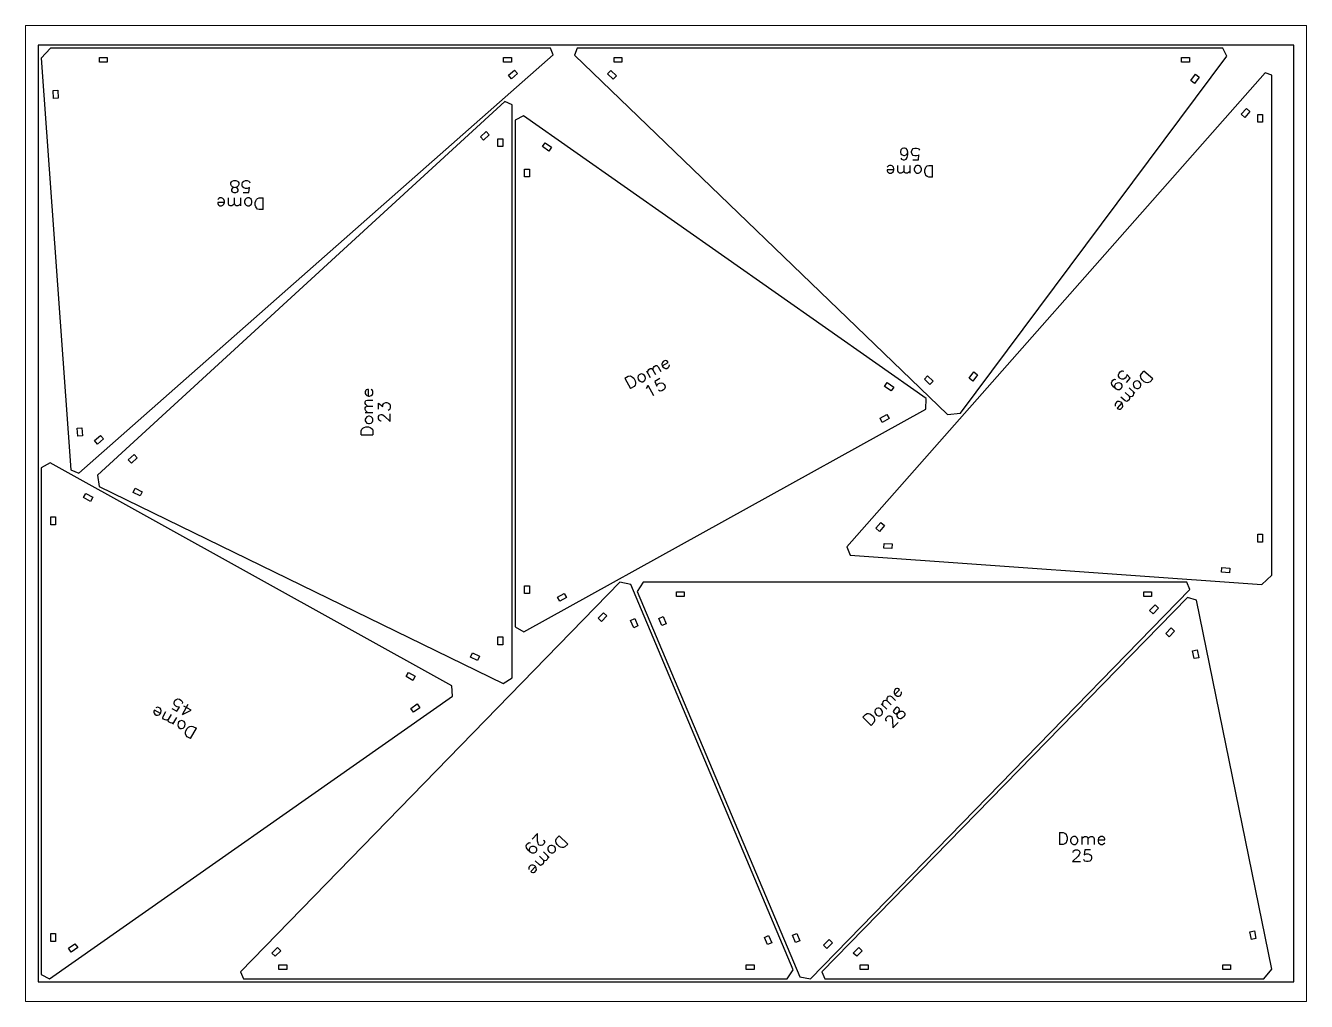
# Paper-space layout 'Layout' of a CAD drawing. Header units: millimetres, sheet in inches. Extents: x 0 to 10.5, y 0 to 8.
# The model-space entities are those that its viewports show. They can reach past a viewport. Long polylines and large blocks are cut down to what shows.
import ezdxf

# ---------------------------------------------------------------- set-up
doc = ezdxf.new("R2010")
doc.units = ezdxf.units.MM
doc.header["$MEASUREMENT"] = 0
for name, color, linetype, true_color in [('dome_cuts', 1, 'Continuous', 0xff0000), ('dome_marks', 2, 'Continuous', 0xffff00), ('Sheet', 18, 'Continuous', 0x000000)]:
    doc.layers.add(name, color=color, linetype=linetype, true_color=true_color)

msp = doc.modelspace()

# ---------------------------------------------------------------- linework, layer by layer
at = {"layer": 'dome_cuts', "color": 1, "true_color": 0xff0000}
for points in [[(326.49, 595), (7.9, 595), (2, 588.67), (20.76, 326.34), (25.97, 324.2), (328.08, 590.8)], [(44.05, 589), (44.05, 586), (39.05, 586), (39.05, 589)], [(301.54, 589), (301.54, 586), (296.54, 586), (296.54, 589)], [(754.69, 595), (343.42, 595), (341.64, 590.59), (579.26, 361.65), (587.63, 362.34), (757.24, 589.91)], [(371.88, 589), (371.88, 586), (366.88, 586), (366.88, 589)], [(733.54, 589), (733.54, 586), (728.54, 586), (728.54, 589)], [(301.66, 575.48), (299.67, 577.73), (303.42, 581.04), (305.41, 578.79)], [(362.7, 578.64), (364.78, 580.8), (368.38, 577.33), (366.3, 575.17)], [(781.77, 579.32), (515.18, 277.21), (517.31, 271.99), (779.64, 253.24), (785.97, 259.13), (785.97, 577.73)], [(736.8, 572.53), (734.4, 574.32), (737.39, 578.33), (739.79, 576.54)], [(9.49, 568), (12.49, 568.21), (12.84, 563.22), (9.85, 563.01)], [(301.94, 193.77), (301.94, 558.87), (297.27, 560.93), (37.79, 322.82), (38.82, 315.74), (296.24, 190.21)], [(769.76, 556.64), (772.01, 554.66), (768.7, 550.91), (766.45, 552.89)], [(309.5, 223.02), (565.5, 365.07), (565.85, 371.79), (309.14, 551.8), (303.94, 549.1), (303.94, 226.29)], [(779.97, 547.78), (776.97, 547.78), (776.97, 552.78), (779.97, 552.78)], [(285.39, 541.89), (287.42, 539.68), (283.73, 536.3), (281.71, 538.51)], [(295.94, 532.25), (292.94, 532.25), (292.94, 537.25), (295.94, 537.25)], [(327.11, 531.87), (325.39, 529.42), (321.29, 532.29), (323.02, 534.75)], [(309.94, 517.95), (312.94, 517.95), (312.94, 512.95), (309.94, 512.95)], [(564.59, 384.12), (566.68, 386.28), (570.28, 382.81), (568.19, 380.65)], [(595.46, 382.88), (593.05, 384.67), (596.04, 388.68), (598.45, 386.89)], [(545.09, 379.02), (543.37, 376.57), (539.27, 379.44), (541, 381.89)], [(537.8, 356.56), (536.35, 359.18), (540.72, 361.61), (542.18, 358.99)], [(24.88, 352.85), (27.87, 353.06), (28.23, 348.07), (25.23, 347.86)], [(37.86, 342.7), (35.88, 344.95), (39.63, 348.25), (41.61, 346)], [(61.11, 336.08), (63.14, 333.87), (59.46, 330.49), (57.43, 332.7)], [(263.55, 188.73), (7.55, 330.78), (2, 327.51), (2, 4.7), (7.2, 2), (263.91, 182.01)], [(34.73, 308.84), (33.28, 306.22), (28.91, 308.64), (30.36, 311.27)], [(60.46, 311.87), (61.77, 314.56), (66.27, 312.37), (64.95, 309.67)], [(8, 296.36), (11, 296.36), (11, 291.36), (8, 291.36)], [(536.98, 292.85), (539.23, 290.86), (535.92, 287.11), (533.67, 289.1)], [(538.83, 276.47), (539.05, 279.46), (544.04, 279.11), (543.82, 276.11)], [(779.97, 280.28), (776.97, 280.28), (776.97, 285.28), (779.97, 285.28)], [(753.98, 261.09), (754.2, 264.08), (759.19, 263.72), (758.97, 260.73)], [(370.63, 254.65), (128.96, 6.55), (130.87, 2), (477.22, 2), (481.11, 7.85), (377.52, 253.35)], [(492.09, 2), (733.76, 250.1), (731.84, 254.65), (385.5, 254.65), (381.61, 248.8), (485.2, 3.3)], [(309.94, 252.44), (312.94, 252.44), (312.94, 247.44), (309.94, 247.44)], [(332.31, 242.54), (330.85, 245.16), (335.22, 247.58), (336.68, 244.96)], [(411.65, 248.65), (411.65, 245.65), (406.65, 245.65), (406.65, 248.65)], [(501.22, 2), (780.89, 2), (785.97, 8.22), (738.06, 243.26), (732.36, 244.95), (499.31, 6.54)], [(709.36, 248.65), (709.36, 245.65), (704.36, 245.65), (704.36, 248.65)], [(710.29, 234.6), (708.14, 236.69), (711.63, 240.28), (713.78, 238.18)], [(360.17, 235.31), (362.31, 233.22), (358.83, 229.64), (356.68, 231.73)], [(382.16, 226.92), (379.4, 225.75), (377.45, 230.36), (380.22, 231.53)], [(395.36, 231.64), (398.13, 232.81), (400.07, 228.2), (397.31, 227.04)], [(721.86, 225.63), (724.01, 223.53), (720.51, 219.95), (718.37, 222.05)], [(295.94, 214.92), (292.94, 214.92), (292.94, 219.92), (295.94, 219.92)], [(275.36, 207.06), (276.68, 209.76), (281.17, 207.57), (279.86, 204.87)], [(739.4, 206.64), (736.47, 206.05), (735.47, 210.94), (738.41, 211.54)], [(240.23, 194.81), (238.78, 192.19), (234.4, 194.62), (235.86, 197.24)], [(239.05, 171.91), (237.33, 174.36), (241.42, 177.23), (243.15, 174.78)], [(775.87, 27.75), (772.93, 27.15), (771.93, 32.05), (774.87, 32.65)], [(8, 30.85), (11, 30.85), (11, 25.85), (8, 25.85)], [(467.36, 25), (464.59, 23.84), (462.65, 28.45), (465.41, 29.61)], [(480.56, 29.73), (483.32, 30.89), (485.27, 26.29), (482.5, 25.12)], [(502.55, 21.34), (500.41, 23.43), (503.89, 27.01), (506.04, 24.92)], [(21.07, 19.06), (19.35, 21.51), (23.44, 24.38), (25.17, 21.93)], [(152.43, 22.05), (154.58, 19.95), (151.09, 16.37), (148.94, 18.47)], [(522.85, 22.04), (524.99, 19.94), (521.5, 16.36), (519.35, 18.46)], [(153.36, 8), (153.36, 11), (158.36, 11), (158.36, 8)], [(451.07, 8), (451.07, 11), (456.07, 11), (456.07, 8)], [(523.76, 8), (523.76, 11), (528.76, 11), (528.76, 8)], [(754.74, 8), (754.74, 11), (759.74, 11), (759.74, 8)]]:
    msp.add_lwpolyline(points, close=True, dxfattribs=at)
at = {"layer": 'dome_marks', "color": 2, "true_color": 0xffff00}
for points in [[(550.42, 530.98), (549.7, 530.26)], [(551.49, 531.33), (550.42, 530.98)], [(551.85, 531.33), (551.49, 531.33)], [(552.92, 530.98), (551.85, 531.33)], [(553.63, 530.26), (552.92, 530.98)], [(556.85, 530.26), (557.56, 530.98)], [(557.56, 530.98), (558.63, 531.33)], [(558.63, 531.33), (559.7, 531.33)], [(559.7, 531.33), (560.78, 530.98)], [(560.78, 530.98), (561.13, 530.62)], [(561.13, 530.62), (561.49, 529.91)], [(549.7, 530.26), (549.35, 529.19)], [(549.35, 529.19), (549.35, 528.83)], [(549.35, 528.83), (549.7, 527.76)], [(549.7, 527.76), (550.42, 527.05)], [(549.7, 524.91), (550.06, 524.19)], [(550.06, 524.19), (551.13, 523.83)], [(550.42, 527.05), (551.49, 526.69)], [(551.13, 523.83), (551.85, 523.83)], [(551.49, 526.69), (551.85, 526.69)], [(551.85, 526.69), (552.92, 527.05)], [(551.85, 523.83), (552.92, 524.19)], [(552.92, 527.05), (553.63, 527.76)], [(552.92, 524.19), (553.63, 525.26)], [(553.99, 528.83), (553.63, 530.26)], [(553.63, 527.76), (553.99, 528.83)], [(553.63, 525.26), (553.99, 527.05)], [(553.99, 527.05), (553.99, 528.83)], [(556.49, 529.19), (556.85, 530.26)], [(556.49, 528.48), (556.49, 529.19)], [(556.85, 527.41), (556.49, 528.48)], [(557.56, 526.69), (556.85, 527.41)], [(557.2, 523.83), (560.78, 523.83)], [(558.63, 526.33), (557.56, 526.69)], [(559.7, 526.33), (558.63, 526.33)], [(560.78, 526.69), (559.7, 526.33)], [(560.78, 523.83), (561.13, 527.05)], [(561.13, 527.05), (560.78, 526.69)], [(541.67, 519.98), (540.95, 519.26)], [(545.24, 517.48), (540.95, 517.48)], [(540.95, 517.48), (540.95, 516.76)], [(540.95, 516.76), (541.31, 516.05)], [(541.31, 516.05), (541.67, 515.69)], [(542.38, 520.33), (541.67, 519.98)], [(541.67, 515.69), (542.38, 515.33)], [(543.45, 520.33), (542.38, 520.33)], [(542.38, 515.33), (543.45, 515.33)], [(544.17, 519.98), (543.45, 520.33)], [(543.45, 515.33), (544.17, 515.69)], [(544.88, 519.26), (544.17, 519.98)], [(544.17, 515.69), (544.88, 516.41)], [(545.24, 518.19), (544.88, 519.26)], [(544.88, 516.41), (545.24, 517.48)], [(545.24, 517.48), (545.24, 518.19)], [(547.74, 516.76), (547.74, 520.33)], [(548.1, 515.69), (547.74, 516.76)], [(548.81, 515.33), (548.1, 515.69)], [(549.88, 515.33), (548.81, 515.33)], [(550.6, 515.69), (549.88, 515.33)], [(551.67, 516.76), (550.6, 515.69)], [(551.67, 516.76), (551.67, 520.33)], [(552.03, 515.69), (551.67, 516.76)], [(552.74, 515.33), (552.03, 515.69)], [(553.81, 515.33), (552.74, 515.33)], [(554.53, 515.69), (553.81, 515.33)], [(555.6, 516.76), (554.53, 515.69)], [(555.6, 515.33), (555.6, 520.33)], [(558.45, 519.26), (558.1, 518.19)], [(558.1, 518.19), (558.1, 517.48)], [(558.1, 517.48), (558.45, 516.41)], [(559.17, 519.98), (558.45, 519.26)], [(558.45, 516.41), (559.17, 515.69)], [(559.88, 520.33), (559.17, 519.98)], [(559.17, 515.69), (559.88, 515.33)], [(560.95, 520.33), (559.88, 520.33)], [(559.88, 515.33), (560.95, 515.33)], [(561.67, 519.98), (560.95, 520.33)], [(560.95, 515.33), (561.67, 515.69)], [(562.38, 519.26), (561.67, 519.98)], [(561.67, 515.69), (562.38, 516.41)], [(562.74, 518.19), (562.38, 519.26)], [(562.38, 516.41), (562.74, 517.48)], [(562.74, 517.48), (562.74, 518.19)], [(564.88, 517.48), (565.24, 518.55)], [(564.88, 515.69), (564.88, 517.48)], [(565.24, 514.62), (564.88, 515.69)], [(565.24, 518.55), (565.6, 519.26)], [(565.6, 513.91), (565.24, 514.62)], [(565.6, 519.26), (566.31, 519.98)], [(566.31, 519.98), (567.38, 520.33)], [(567.38, 520.33), (569.88, 520.33)], [(569.88, 512.83), (569.88, 520.33)], [(122.78, 509.16), (123.14, 509.87)], [(122.78, 508.09), (122.78, 509.16)], [(123.14, 507.37), (122.78, 508.09)], [(123.14, 509.87), (123.5, 510.23)], [(123.86, 506.66), (123.14, 507.37)], [(123.5, 510.23), (124.57, 510.59)], [(124.21, 505.94), (123.5, 505.59)], [(124.93, 506.3), (123.86, 506.66)], [(125.64, 506.3), (124.21, 505.94)], [(124.57, 510.59), (126, 510.59)], [(126.36, 505.94), (124.93, 506.3)], [(126.71, 506.66), (125.64, 506.3)], [(126, 510.59), (127.07, 510.23)], [(127.07, 505.59), (126.36, 505.94)], [(127.43, 507.37), (126.71, 506.66)], [(127.07, 510.23), (127.43, 509.87)], [(127.43, 509.87), (127.78, 509.16)], [(127.78, 508.09), (127.43, 507.37)], [(127.78, 509.16), (127.78, 508.09)], [(129.93, 508.44), (130.28, 509.51)], [(129.93, 507.73), (129.93, 508.44)], [(130.28, 506.66), (129.93, 507.73)], [(130.28, 509.51), (131, 510.23)], [(131, 505.94), (130.28, 506.66)], [(131, 510.23), (132.07, 510.59)], [(132.07, 505.59), (131, 505.94)], [(132.07, 510.59), (133.14, 510.59)], [(133.14, 510.59), (134.21, 510.23)], [(134.21, 505.94), (133.14, 505.59)], [(134.21, 510.23), (134.57, 509.87)], [(134.21, 503.09), (134.57, 506.3)], [(134.57, 506.3), (134.21, 505.94)], [(134.57, 509.87), (134.93, 509.16)], [(566.31, 513.19), (565.6, 513.91)], [(567.38, 512.83), (566.31, 513.19)], [(569.88, 512.83), (567.38, 512.83)], [(115.11, 499.23), (114.39, 498.51)], [(115.82, 499.59), (115.11, 499.23)], [(116.89, 499.59), (115.82, 499.59)], [(117.61, 499.23), (116.89, 499.59)], [(118.32, 498.51), (117.61, 499.23)], [(118.68, 497.44), (118.32, 498.51)], [(121.18, 496.01), (121.18, 499.59)], [(123.5, 505.59), (123.14, 504.87)], [(123.14, 504.87), (123.14, 504.16)], [(123.14, 504.16), (123.5, 503.44)], [(123.5, 503.44), (124.57, 503.09)], [(124.57, 503.09), (126, 503.09)], [(125.11, 496.01), (125.11, 499.59)], [(126, 503.09), (127.07, 503.44)], [(127.43, 504.87), (127.07, 505.59)], [(127.07, 503.44), (127.43, 504.16)], [(127.43, 504.16), (127.43, 504.87)], [(129.03, 494.59), (129.03, 499.59)], [(130.64, 503.09), (134.21, 503.09)], [(131.89, 498.51), (131.53, 497.44)], [(132.61, 499.23), (131.89, 498.51)], [(133.14, 505.59), (132.07, 505.59)], [(133.32, 499.59), (132.61, 499.23)], [(134.39, 499.59), (133.32, 499.59)], [(135.11, 499.23), (134.39, 499.59)], [(135.82, 498.51), (135.11, 499.23)], [(136.18, 497.44), (135.82, 498.51)], [(138.32, 496.73), (138.68, 497.8)], [(138.68, 497.8), (139.03, 498.51)], [(139.03, 498.51), (139.75, 499.23)], [(139.75, 499.23), (140.82, 499.59)], [(140.82, 499.59), (143.32, 499.59)], [(143.32, 492.09), (143.32, 499.59)], [(118.68, 496.73), (114.39, 496.73)], [(114.39, 496.73), (114.39, 496.01)], [(114.39, 496.01), (114.75, 495.3)], [(114.75, 495.3), (115.11, 494.94)], [(115.11, 494.94), (115.82, 494.59)], [(115.82, 494.59), (116.89, 494.59)], [(116.89, 494.59), (117.61, 494.94)], [(117.61, 494.94), (118.32, 495.66)], [(118.32, 495.66), (118.68, 496.73)], [(118.68, 496.73), (118.68, 497.44)], [(121.53, 494.94), (121.18, 496.01)], [(122.25, 494.59), (121.53, 494.94)], [(123.32, 494.59), (122.25, 494.59)], [(124.03, 494.94), (123.32, 494.59)], [(125.11, 496.01), (124.03, 494.94)], [(125.46, 494.94), (125.11, 496.01)], [(126.18, 494.59), (125.46, 494.94)], [(127.25, 494.59), (126.18, 494.59)], [(127.96, 494.94), (127.25, 494.59)], [(129.03, 496.01), (127.96, 494.94)], [(131.53, 497.44), (131.53, 496.73)], [(131.53, 496.73), (131.89, 495.66)], [(131.89, 495.66), (132.61, 494.94)], [(132.61, 494.94), (133.32, 494.59)], [(133.32, 494.59), (134.39, 494.59)], [(134.39, 494.59), (135.11, 494.94)], [(135.11, 494.94), (135.82, 495.66)], [(135.82, 495.66), (136.18, 496.73)], [(136.18, 496.73), (136.18, 497.44)], [(138.32, 494.94), (138.32, 496.73)], [(138.68, 493.87), (138.32, 494.94)], [(139.03, 493.16), (138.68, 493.87)], [(139.75, 492.44), (139.03, 493.16)], [(140.82, 492.09), (139.75, 492.44)], [(143.32, 492.09), (140.82, 492.09)], [(392.04, 391.56), (392.5, 392.22)], [(392.5, 392.22), (393.43, 392.74)], [(393.43, 392.74), (394.23, 392.78)], [(394.23, 392.78), (395.06, 392.01)], [(395.06, 392.01), (396.8, 388.89)], [(397.67, 394.68), (397.39, 393.71)], [(397.39, 393.71), (397.59, 392.6)], [(397.59, 392.6), (401.34, 394.68)], [(397.59, 392.6), (397.94, 391.98)], [(398.12, 395.34), (397.67, 394.68)], [(397.94, 391.98), (398.77, 391.21)], [(399.05, 395.86), (398.12, 395.34)], [(399.85, 395.9), (399.05, 395.86)], [(400.34, 395.76), (399.85, 395.9)], [(401, 395.3), (400.34, 395.76)], [(401.34, 394.68), (401, 395.3)], [(401.48, 391.49), (401.93, 392.15)], [(401.93, 392.15), (402.21, 393.12)], [(373.79, 384.7), (375.98, 385.92)], [(373.79, 384.7), (377.43, 378.15)], [(375.98, 385.92), (377.09, 386.12)], [(377.09, 386.12), (378.06, 385.85)], [(378.06, 385.85), (378.72, 385.4)], [(378.72, 385.4), (379.55, 384.63)], [(379.55, 384.63), (380.42, 383.07)], [(382.36, 386.19), (382.09, 385.22)], [(382.09, 385.22), (382.29, 384.11)], [(382.29, 384.11), (382.64, 383.49)], [(382.81, 386.85), (382.36, 386.19)], [(383.75, 387.37), (382.81, 386.85)], [(384.55, 387.4), (383.75, 387.37)], [(385.52, 387.13), (384.55, 387.4)], [(386.35, 386.36), (385.52, 387.13)], [(386.18, 383), (386.63, 383.66)], [(386.7, 385.74), (386.35, 386.36)], [(386.63, 383.66), (386.91, 384.63)], [(386.91, 384.63), (386.7, 385.74)], [(387.5, 389.45), (389.92, 385.08)], [(388.19, 388.2), (388.61, 389.66)], [(388.61, 389.66), (389.06, 390.32)], [(389.06, 390.32), (390, 390.84)], [(390, 390.84), (390.79, 390.87)], [(390.79, 390.87), (391.63, 390.11)], [(391.63, 390.11), (392.04, 391.56)], [(391.63, 390.11), (393.36, 386.98)], [(395.99, 384.44), (392.87, 382.71)], [(398.77, 391.21), (399.74, 390.93)], [(399.74, 390.93), (400.54, 390.97)], [(400.54, 390.97), (401.48, 391.49)], [(684.68, 383.44), (685.65, 384.01)], [(685.65, 384.01), (686.43, 383.8)], [(688.25, 386.95), (688.7, 387.99)], [(688.32, 385.94), (688.25, 386.95)], [(688.88, 384.97), (688.32, 385.94)], [(688.7, 387.99), (689.4, 388.8)], [(689.42, 384.5), (688.88, 384.97)], [(689.4, 388.8), (690.38, 389.36)], [(690.46, 384.05), (689.42, 384.5)], [(690.38, 389.36), (690.89, 389.39)], [(691.47, 384.12), (690.46, 384.05)], [(690.89, 389.39), (691.66, 389.19)], [(692.44, 384.68), (691.47, 384.12)], [(693.15, 385.49), (692.44, 384.68)], [(693.59, 386.53), (693.15, 385.49)], [(693.37, 381.96), (695.74, 384.64)], [(695.74, 384.64), (693.56, 387.03)], [(693.56, 387.03), (693.59, 386.53)], [(702.41, 386.37), (702.85, 387.41)], [(702.47, 385.36), (702.41, 386.37)], [(702.77, 384.62), (702.47, 385.36)], [(703.34, 383.64), (702.77, 384.62)], [(702.85, 387.41), (704.5, 389.28)], [(704.68, 382.46), (703.34, 383.64)], [(710.13, 384.32), (704.5, 389.28)], [(710.13, 384.32), (708.47, 382.45)], [(208.68, 376.84), (208.32, 376.13)], [(208.32, 376.13), (208.32, 375.05)], [(209.04, 377.2), (208.68, 376.84)], [(209.75, 377.55), (209.04, 377.2)], [(210.47, 377.55), (209.75, 377.55)], [(210.47, 373.27), (210.47, 377.55)], [(212.97, 376.84), (212.25, 377.55)], [(213.32, 376.13), (212.97, 376.84)], [(213.32, 375.05), (213.32, 376.13)], [(379.62, 379.36), (377.43, 378.15)], [(380.38, 380.19), (379.62, 379.36)], [(380.66, 381.16), (380.38, 380.19)], [(380.42, 383.07), (380.63, 381.96)], [(380.63, 381.96), (380.66, 381.16)], [(382.64, 383.49), (383.47, 382.72)], [(383.47, 382.72), (384.44, 382.44)], [(384.44, 382.44), (385.24, 382.48)], [(385.24, 382.48), (386.18, 383)], [(387.63, 378.17), (388.08, 378.83)], [(388.08, 378.83), (388.5, 380.28)], [(388.5, 380.28), (392.14, 373.73)], [(392.87, 382.71), (394.12, 379.73)], [(394.12, 379.73), (394.26, 380.21)], [(394.26, 380.21), (395.02, 381.04)], [(395.02, 381.04), (395.96, 381.56)], [(395.85, 376.6), (395.19, 377.05)], [(396.34, 376.46), (395.85, 376.6)], [(395.96, 381.56), (397.07, 381.77)], [(397.45, 376.67), (396.34, 376.46)], [(397.07, 381.77), (398.04, 381.49)], [(398.38, 377.19), (397.45, 376.67)], [(398.04, 381.49), (398.87, 380.73)], [(399.15, 378.02), (398.38, 377.19)], [(398.87, 380.73), (399.22, 380.11)], [(399.43, 378.99), (399.15, 378.02)], [(399.22, 380.11), (399.43, 378.99)], [(683.76, 381.86), (684.21, 382.9)], [(684.1, 380.62), (683.76, 381.86)], [(685.2, 379.17), (684.1, 380.62)], [(684.21, 382.9), (684.68, 383.44)], [(686.54, 377.99), (685.2, 379.17)], [(685.91, 379.97), (686.35, 381.01)], [(685.97, 378.97), (685.91, 379.97)], [(686.54, 377.99), (685.97, 378.97)], [(686.35, 381.01), (686.58, 381.28)], [(687.84, 377.31), (686.54, 377.99)], [(686.58, 381.28), (687.56, 381.85)], [(687.56, 381.85), (688.57, 381.91)], [(688.85, 377.37), (687.84, 377.31)], [(688.57, 381.91), (689.61, 381.47)], [(689.83, 377.94), (688.85, 377.37)], [(689.61, 381.47), (689.88, 381.23)], [(690.07, 378.21), (689.83, 377.94)], [(689.88, 381.23), (690.44, 380.26)], [(690.51, 379.25), (690.07, 378.21)], [(690.44, 380.26), (690.51, 379.25)], [(695.13, 373.26), (692.45, 375.63)], [(698.8, 375.26), (695.05, 378.57)], [(697.89, 381.79), (697.68, 381.01)], [(697.68, 381.01), (697.75, 380.01)], [(697.73, 376.21), (697.83, 374.7)], [(697.75, 380.01), (698.31, 379.03)], [(698.6, 382.59), (697.89, 381.79)], [(698.31, 379.03), (698.85, 378.56)], [(699.34, 382.89), (698.6, 382.59)], [(698.85, 378.56), (699.89, 378.11)], [(700.35, 382.95), (699.34, 382.89)], [(699.89, 378.11), (700.9, 378.18)], [(701.39, 382.51), (700.35, 382.95)], [(700.9, 378.18), (701.64, 378.48)], [(701.92, 382.04), (701.39, 382.51)], [(701.64, 378.48), (702.35, 379.28)], [(702.49, 381.06), (701.92, 382.04)], [(702.35, 379.28), (702.55, 380.05)], [(702.55, 380.05), (702.49, 381.06)], [(705.72, 382.02), (704.68, 382.46)], [(706.49, 381.82), (705.72, 382.02)], [(707.5, 381.88), (706.49, 381.82)], [(708.47, 382.45), (707.5, 381.88)], [(208.32, 375.05), (208.68, 374.34)], [(208.32, 369.7), (208.68, 370.41)], [(208.32, 368.63), (208.32, 369.7)], [(208.68, 367.91), (208.32, 368.63)], [(208.68, 374.34), (209.39, 373.63)], [(208.68, 370.41), (209.75, 370.77)], [(209.75, 366.84), (208.68, 367.91)], [(209.39, 373.63), (210.47, 373.27)], [(209.75, 370.77), (213.32, 370.77)], [(210.47, 373.27), (211.18, 373.27)], [(211.18, 373.27), (212.25, 373.63)], [(212.25, 373.63), (212.97, 374.34)], [(212.97, 374.34), (213.32, 375.05)], [(216.82, 364.88), (216.82, 368.8)], [(216.82, 368.8), (219.68, 366.66)], [(219.68, 367.73), (220.04, 368.45)], [(219.68, 366.66), (219.68, 367.73)], [(220.04, 368.45), (220.39, 368.8)], [(220.39, 368.8), (221.47, 369.16)], [(221.47, 369.16), (222.18, 369.16)], [(222.18, 369.16), (223.25, 368.8)], [(223.25, 368.8), (223.97, 368.09)], [(223.97, 368.09), (224.32, 367.02)], [(686.31, 368.66), (686.1, 367.89)], [(686.1, 367.89), (686.17, 366.88)], [(687.02, 369.47), (686.31, 368.66)], [(687.76, 369.77), (687.02, 369.47)], [(690.34, 368.92), (687.51, 365.7)], [(688.77, 369.83), (687.76, 369.77)], [(689.81, 369.39), (688.77, 369.83)], [(690.34, 368.92), (689.81, 369.39)], [(692.53, 370.32), (689.85, 372.68)], [(690.91, 367.94), (690.34, 368.92)], [(690.97, 366.93), (690.91, 367.94)], [(693.57, 369.88), (692.53, 370.32)], [(694.31, 370.18), (693.57, 369.88)], [(695.02, 370.98), (694.31, 370.18)], [(695.23, 371.75), (695.02, 370.98)], [(696.17, 372.82), (695.13, 373.26)], [(695.13, 373.26), (695.23, 371.75)], [(696.91, 373.12), (696.17, 372.82)], [(697.62, 373.92), (696.91, 373.12)], [(697.83, 374.7), (697.62, 373.92)], [(208.32, 365.77), (208.68, 366.48)], [(208.32, 364.7), (208.32, 365.77)], [(208.68, 363.98), (208.32, 364.7)], [(208.32, 362.91), (213.32, 362.91)], [(208.68, 359.34), (208.32, 358.63)], [(208.68, 366.48), (209.75, 366.84)], [(209.75, 362.91), (208.68, 363.98)], [(209.39, 360.05), (208.68, 359.34)], [(210.47, 360.41), (209.39, 360.05)], [(209.75, 366.84), (213.32, 366.84)], [(211.18, 360.41), (210.47, 360.41)], [(212.25, 360.05), (211.18, 360.41)], [(212.97, 359.34), (212.25, 360.05)], [(213.32, 358.63), (212.97, 359.34)], [(216.82, 360.23), (217.18, 360.95)], [(216.82, 358.8), (216.82, 360.23)], [(217.18, 360.95), (217.54, 361.3)], [(217.54, 361.3), (218.25, 361.66)], [(218.25, 361.66), (218.97, 361.66)], [(218.97, 361.66), (219.68, 361.3)], [(219.68, 361.3), (220.75, 360.59)], [(220.75, 360.59), (224.32, 357.02)], [(223.61, 364.52), (222.89, 364.16)], [(223.97, 364.88), (223.61, 364.52)], [(224.32, 365.95), (223.97, 364.88)], [(224.32, 367.02), (224.32, 365.95)], [(224.32, 357.02), (224.32, 362.02)], [(687.51, 365.7), (688.04, 365.23)], [(688.04, 365.23), (688.81, 365.02)], [(688.81, 365.02), (689.32, 365.06)], [(689.32, 365.06), (690.06, 365.36)], [(690.06, 365.36), (690.77, 366.16)], [(690.77, 366.16), (690.97, 366.93)], [(205.82, 351.13), (206.18, 352.2)], [(205.82, 348.63), (205.82, 351.13)], [(206.18, 352.2), (206.89, 352.91)], [(206.89, 352.91), (207.61, 353.27)], [(207.61, 353.27), (208.68, 353.63)], [(208.32, 358.63), (208.32, 357.55)], [(208.32, 357.55), (208.68, 356.84)], [(208.68, 356.84), (209.39, 356.13)], [(208.68, 353.63), (210.47, 353.63)], [(209.39, 356.13), (210.47, 355.77)], [(210.47, 355.77), (211.18, 355.77)], [(210.47, 353.63), (211.54, 353.27)], [(211.18, 355.77), (212.25, 356.13)], [(211.54, 353.27), (212.25, 352.91)], [(212.25, 356.13), (212.97, 356.84)], [(212.25, 352.91), (212.97, 352.2)], [(212.97, 356.84), (213.32, 357.55)], [(212.97, 352.2), (213.32, 351.13)], [(213.32, 357.55), (213.32, 358.63)], [(213.32, 351.13), (213.32, 348.63)], [(217.18, 358.09), (216.82, 358.8)], [(217.54, 357.73), (217.18, 358.09)], [(218.25, 357.38), (217.54, 357.73)], [(218.61, 357.38), (218.25, 357.38)], [(205.82, 348.63), (213.32, 348.63)], [(87.12, 179.33), (87.96, 180.09)], [(87.96, 180.09), (88.93, 180.37)], [(88.93, 180.37), (90.04, 180.16)], [(90.04, 180.16), (90.98, 179.64)], [(90.98, 179.64), (91.74, 178.81)], [(539.09, 179.27), (539.84, 179.53)], [(539.84, 179.53), (540.86, 179.04)], [(540.84, 180.56), (541.08, 181.32)], [(540.86, 179.04), (540.84, 180.56)], [(541.08, 181.32), (541.83, 182.09)], [(541.83, 182.09), (542.58, 182.35)], [(542.58, 182.35), (543.6, 181.86)], [(543.6, 181.86), (546.16, 179.36)], [(545.57, 185.92), (545.32, 185.16)], [(545.32, 185.16), (545.34, 184.15)], [(545.34, 184.15), (545.86, 183.15)], [(546.31, 186.69), (545.57, 185.92)], [(545.86, 183.15), (548.85, 186.22)], [(545.86, 183.15), (546.37, 182.65)], [(547.07, 186.95), (546.31, 186.69)], [(546.37, 182.65), (547.38, 182.16)], [(547.57, 186.96), (547.07, 186.95)], [(547.38, 182.16), (548.39, 182.17)], [(548.34, 186.72), (547.57, 186.96)], [(548.85, 186.22), (548.34, 186.72)], [(548.39, 182.17), (549.15, 182.43)], [(549.15, 182.43), (549.9, 183.2)], [(549.9, 183.2), (550.14, 183.96)], [(550.14, 183.96), (550.13, 184.97)], [(73.76, 172.53), (73.72, 171.73)], [(73.72, 171.73), (73.86, 171.25)], [(74.1, 173.16), (73.76, 172.53)], [(77.85, 171.08), (74.1, 173.16)], [(75.94, 175), (74.97, 174.72)], [(76.74, 174.96), (75.94, 175)], [(77.67, 174.44), (76.74, 174.96)], [(78.13, 173.78), (77.67, 174.44)], [(77.85, 171.08), (78.2, 171.7)], [(78.4, 172.81), (78.13, 173.78)], [(78.2, 171.7), (78.4, 172.81)], [(79.69, 169.24), (81.42, 172.36)], [(85.15, 174.3), (88.27, 172.56)], [(86.57, 177.59), (86.78, 178.7)], [(86.85, 176.62), (86.57, 177.59)], [(86.78, 178.7), (87.12, 179.33)], [(87.61, 175.79), (86.85, 176.62)], [(88.55, 175.27), (87.61, 175.79)], [(88.27, 172.56), (90.14, 175.2)], [(89.66, 175.06), (88.55, 175.27)], [(90.14, 175.2), (89.66, 175.06)], [(91.74, 178.81), (91.88, 178.32)], [(91.88, 178.32), (91.84, 177.53)], [(92.02, 170.48), (95.66, 177.04)], [(92.02, 170.48), (97.57, 173.12)], [(97.57, 173.12), (92.89, 175.72)], [(533.36, 173.39), (533.11, 172.63)], [(533.11, 172.63), (533.13, 171.62)], [(533.13, 171.62), (533.65, 170.61)], [(534.1, 174.15), (533.36, 173.39)], [(534.86, 174.42), (534.1, 174.15)], [(535.87, 174.43), (534.86, 174.42)], [(536.89, 173.94), (535.87, 174.43)], [(537.4, 173.44), (536.89, 173.94)], [(537.09, 177.22), (540.68, 173.74)], [(537.92, 172.44), (537.4, 173.44)], [(537.69, 170.67), (537.93, 171.43)], [(537.93, 171.43), (537.92, 172.44)], [(538.1, 177.74), (538.34, 178.5)], [(538.12, 176.23), (538.1, 177.74)], [(538.34, 178.5), (539.09, 179.27)], [(540.86, 179.04), (543.42, 176.55)], [(545.3, 173.47), (544.81, 172.45)], [(544.81, 172.45), (545.07, 171.7)], [(545.07, 171.7), (545.58, 171.2)], [(546.3, 174.49), (545.3, 173.47)], [(547.3, 175.01), (546.3, 174.49)], [(547.1, 171.22), (548.35, 171.99)], [(548.06, 174.77), (547.3, 175.01)], [(547.36, 170.46), (547.85, 171.48)], [(547.85, 171.48), (548.59, 172.75)], [(548.57, 174.27), (548.06, 174.77)], [(548.35, 171.99), (549.36, 172.51)], [(548.84, 173.51), (548.57, 174.27)], [(548.59, 172.75), (548.84, 173.51)], [(549.36, 172.51), (550.37, 172.52)], [(550.37, 172.52), (551.13, 172.28)], [(551.13, 172.28), (551.89, 171.53)], [(551.89, 171.53), (552.16, 170.78)], [(73.86, 171.25), (74.31, 170.59)], [(74.31, 170.59), (75.25, 170.07)], [(75.25, 170.07), (76.05, 170.04)], [(76.05, 170.04), (77.02, 170.31)], [(77.02, 170.31), (77.85, 171.08)], [(79.48, 168.13), (79.69, 169.24)], [(79.93, 167.47), (79.48, 168.13)], [(80.87, 166.95), (79.93, 167.47)], [(81.67, 166.92), (80.87, 166.95)], [(83.12, 167.33), (81.67, 166.92)], [(82.92, 166.22), (83.12, 167.33)], [(83.37, 165.56), (82.92, 166.22)], [(83.12, 167.33), (84.86, 170.46)], [(84.31, 165.04), (83.37, 165.56)], [(85.1, 165.01), (84.31, 165.04)], [(86.56, 165.43), (85.1, 165.01)], [(85.87, 164.18), (88.29, 168.55)], [(89.09, 164.84), (88.88, 163.73)], [(88.88, 163.73), (89.16, 162.76)], [(89.44, 165.46), (89.09, 164.84)], [(90.27, 166.23), (89.44, 165.46)], [(91.24, 166.51), (90.27, 166.23)], [(92.04, 166.47), (91.24, 166.51)], [(92.98, 165.95), (92.04, 166.47)], [(93.43, 165.29), (92.98, 165.95)], [(93.15, 162.59), (93.5, 163.21)], [(93.71, 164.32), (93.43, 165.29)], [(93.5, 163.21), (93.71, 164.32)], [(525.34, 168.74), (527.08, 170.53)], [(525.34, 168.74), (530.71, 163.5)], [(527.08, 170.53), (528.08, 171.04)], [(528.08, 171.04), (529.09, 171.06)], [(529.09, 171.06), (529.85, 170.82)], [(529.85, 170.82), (530.87, 170.32)], [(532.45, 165.29), (530.71, 163.5)], [(530.87, 170.32), (532.15, 169.08)], [(532.15, 169.08), (532.67, 168.07)], [(532.94, 166.31), (532.45, 165.29)], [(532.67, 168.07), (532.93, 167.32)], [(532.93, 167.32), (532.94, 166.31)], [(533.65, 170.61), (534.16, 170.11)], [(534.16, 170.11), (535.17, 169.62)], [(535.17, 169.62), (536.18, 169.64)], [(536.18, 169.64), (536.94, 169.9)], [(536.94, 169.9), (537.69, 170.67)], [(540.07, 167.59), (540.32, 168.35)], [(540.08, 167.09), (540.07, 167.59)], [(540.34, 166.33), (540.08, 167.09)], [(540.32, 168.35), (541.31, 169.37)], [(540.6, 166.08), (540.34, 166.33)], [(541.31, 169.37), (542.07, 169.64)], [(542.07, 169.64), (542.57, 169.64)], [(542.57, 169.64), (543.33, 169.4)], [(543.33, 169.4), (543.85, 168.9)], [(543.85, 168.9), (544.11, 168.15)], [(544.11, 168.15), (544.38, 166.89)], [(544.38, 166.89), (544.44, 161.84)], [(544.44, 161.84), (547.93, 165.42)], [(545.58, 171.2), (546.34, 170.96)], [(546.34, 170.96), (547.1, 171.22)], [(547.37, 169.45), (547.36, 170.46)], [(547.64, 168.7), (547.37, 169.45)], [(548.4, 167.95), (547.64, 168.7)], [(549.17, 167.71), (548.4, 167.95)], [(549.67, 167.72), (549.17, 167.71)], [(550.67, 168.23), (549.67, 167.72)], [(551.67, 169.26), (550.67, 168.23)], [(552.16, 170.27), (551.67, 169.26)], [(552.16, 170.78), (552.16, 170.27)], [(89.16, 162.76), (89.61, 162.1)], [(89.61, 162.1), (90.55, 161.58)], [(90.55, 161.58), (91.35, 161.54)], [(91.35, 161.54), (92.32, 161.82)], [(92.32, 161.82), (93.15, 162.59)], [(93.92, 158.08), (93.95, 158.87)], [(94.2, 157.11), (93.92, 158.08)], [(93.95, 158.87), (94.16, 159.99)], [(94.16, 159.99), (95.03, 161.55)], [(94.96, 156.27), (94.2, 157.11)], [(97.15, 155.06), (94.96, 156.27)], [(95.03, 161.55), (95.86, 162.31)], [(95.86, 162.31), (96.52, 162.76)], [(96.52, 162.76), (97.49, 163.04)], [(97.15, 155.06), (100.78, 161.62)], [(97.49, 163.04), (98.6, 162.83)], [(98.6, 162.83), (100.78, 161.62)], [(318.15, 94.68), (314.66, 91.1)], [(318.22, 89.63), (318.15, 94.68)], [(322, 90.44), (322.25, 90.19)], [(322.25, 90.19), (322.51, 89.44)], [(329.78, 90.34), (330.27, 91.36)], [(329.79, 89.33), (329.78, 90.34)], [(330.27, 91.36), (332.01, 93.15)], [(337.38, 87.91), (332.01, 93.15)], [(650.61, 95.18), (650.61, 87.68)], [(650.61, 95.18), (653.11, 95.18)], [(653.11, 95.18), (654.19, 94.82)], [(654.19, 94.82), (654.9, 94.11)], [(654.9, 94.11), (655.26, 93.4)], [(655.26, 93.4), (655.61, 92.32)], [(655.61, 90.54), (655.26, 89.47)], [(655.61, 92.32), (655.61, 90.54)], [(658.11, 91.61), (657.76, 90.54)], [(657.76, 90.54), (657.76, 89.82)], [(657.76, 89.82), (658.11, 88.75)], [(658.83, 92.32), (658.11, 91.61)], [(659.54, 92.68), (658.83, 92.32)], [(660.61, 92.68), (659.54, 92.68)], [(661.33, 92.32), (660.61, 92.68)], [(662.04, 91.61), (661.33, 92.32)], [(662.4, 90.54), (662.04, 91.61)], [(662.04, 88.75), (662.4, 89.82)], [(662.4, 89.82), (662.4, 90.54)], [(664.9, 92.68), (664.9, 87.68)], [(664.9, 91.25), (665.97, 92.32)], [(665.97, 92.32), (666.69, 92.68)], [(666.69, 92.68), (667.76, 92.68)], [(667.76, 92.68), (668.47, 92.32)], [(668.47, 92.32), (668.83, 91.25)], [(668.83, 91.25), (669.9, 92.32)], [(668.83, 91.25), (668.83, 87.68)], [(669.9, 92.32), (670.61, 92.68)], [(670.61, 92.68), (671.69, 92.68)], [(671.69, 92.68), (672.4, 92.32)], [(672.4, 92.32), (672.76, 91.25)], [(672.76, 91.25), (672.76, 87.68)], [(675.61, 91.61), (675.26, 90.54)], [(675.26, 90.54), (679.54, 90.54)], [(675.26, 90.54), (675.26, 89.82)], [(675.26, 89.82), (675.61, 88.75)], [(676.33, 92.32), (675.61, 91.61)], [(677.04, 92.68), (676.33, 92.32)], [(678.11, 92.68), (677.04, 92.68)], [(678.83, 92.32), (678.11, 92.68)], [(679.19, 91.97), (678.83, 92.32)], [(679.54, 91.25), (679.19, 91.97)], [(679.54, 90.54), (679.54, 91.25)], [(310.93, 86.76), (311.42, 87.77)], [(311.2, 85.5), (310.93, 86.76)], [(312.23, 84), (311.2, 85.5)], [(311.42, 87.77), (311.92, 88.29)], [(311.92, 88.29), (312.92, 88.8)], [(313.51, 82.75), (312.23, 84)], [(312.92, 88.8), (313.69, 88.56)], [(312.98, 84.76), (313.47, 85.78)], [(312.99, 83.75), (312.98, 84.76)], [(313.51, 82.75), (312.99, 83.75)], [(313.47, 85.78), (313.72, 86.04)], [(314.78, 82.01), (313.51, 82.75)], [(313.72, 86.04), (314.72, 86.56)], [(314.72, 86.56), (315.73, 86.57)], [(315.79, 82.02), (314.78, 82.01)], [(315.73, 86.57), (316.75, 86.08)], [(316.8, 82.54), (315.79, 82.02)], [(316.75, 86.08), (317, 85.83)], [(317.04, 82.8), (316.8, 82.54)], [(317, 85.83), (317.52, 84.82)], [(317.54, 83.81), (317.04, 82.8)], [(317.52, 84.82), (317.54, 83.81)], [(318.49, 88.37), (318.22, 89.63)], [(318.75, 87.62), (318.49, 88.37)], [(319.26, 87.12), (318.75, 87.62)], [(320.02, 86.88), (319.26, 87.12)], [(320.53, 86.88), (320.02, 86.88)], [(321.28, 87.15), (320.53, 86.88)], [(322.28, 88.17), (321.28, 87.15)], [(325.63, 79.42), (322.04, 82.91)], [(322.52, 88.93), (322.28, 88.17)], [(322.51, 89.44), (322.52, 88.93)], [(325.03, 85.98), (324.79, 85.22)], [(324.79, 85.22), (324.8, 84.21)], [(324.8, 84.21), (325.32, 83.21)], [(325.78, 86.75), (325.03, 85.98)], [(325.32, 83.21), (325.83, 82.71)], [(326.54, 87.01), (325.78, 86.75)], [(325.83, 82.71), (326.85, 82.22)], [(327.55, 87.03), (326.54, 87.01)], [(326.85, 82.22), (327.86, 82.23)], [(328.56, 86.53), (327.55, 87.03)], [(327.86, 82.23), (328.62, 82.49)], [(329.07, 86.04), (328.56, 86.53)], [(328.62, 82.49), (329.36, 83.26)], [(329.59, 85.03), (329.07, 86.04)], [(329.36, 83.26), (329.61, 84.02)], [(329.61, 84.02), (329.59, 85.03)], [(330.05, 88.57), (329.79, 89.33)], [(330.57, 87.57), (330.05, 88.57)], [(331.85, 86.33), (330.57, 87.57)], [(332.87, 85.83), (331.85, 86.33)], [(333.63, 85.59), (332.87, 85.83)], [(334.64, 85.6), (333.63, 85.59)], [(335.64, 86.12), (334.64, 85.6)], [(337.38, 87.91), (335.64, 86.12)], [(653.11, 87.68), (650.61, 87.68)], [(654.19, 88.04), (653.11, 87.68)], [(654.9, 88.75), (654.19, 88.04)], [(655.26, 89.47), (654.9, 88.75)], [(658.11, 88.75), (658.83, 88.04)], [(658.83, 88.04), (659.54, 87.68)], [(659.36, 82.75), (659.72, 83.47)], [(659.36, 82.4), (659.36, 82.75)], [(659.54, 87.68), (660.61, 87.68)], [(659.72, 83.47), (660.08, 83.82)], [(660.08, 83.82), (660.79, 84.18)], [(660.61, 87.68), (661.33, 88.04)], [(660.79, 84.18), (662.22, 84.18)], [(661.33, 88.04), (662.04, 88.75)], [(662.22, 84.18), (662.94, 83.82)], [(662.94, 83.82), (663.29, 83.47)], [(663.29, 83.47), (663.65, 82.75)], [(663.65, 82.04), (663.29, 81.32)], [(663.65, 82.75), (663.65, 82.04)], [(666.86, 84.18), (666.51, 80.97)], [(670.44, 84.18), (666.86, 84.18)], [(666.86, 81.32), (667.94, 81.68)], [(667.94, 81.68), (669.01, 81.68)], [(669.01, 81.68), (670.08, 81.32)], [(675.61, 88.75), (676.33, 88.04)], [(676.33, 88.04), (677.04, 87.68)], [(677.04, 87.68), (678.11, 87.68)], [(678.11, 87.68), (678.83, 88.04)], [(678.83, 88.04), (679.54, 88.75)], [(312.82, 73.45), (312.58, 72.69)], [(313.57, 74.22), (312.82, 73.45)], [(314.33, 74.48), (313.57, 74.22)], [(316.86, 73.5), (313.87, 70.43)], [(315.34, 74.49), (314.33, 74.48)], [(316.35, 74), (315.34, 74.49)], [(316.86, 73.5), (316.35, 74)], [(319.12, 74.79), (316.56, 77.29)], [(317.38, 72.5), (316.86, 73.5)], [(320.14, 74.3), (319.12, 74.79)], [(321.86, 77.61), (319.3, 80.1)], [(320.89, 74.56), (320.14, 74.3)], [(321.64, 75.33), (320.89, 74.56)], [(321.88, 76.09), (321.64, 75.33)], [(322.88, 77.12), (321.86, 77.61)], [(321.86, 77.61), (321.88, 76.09)], [(323.63, 77.38), (322.88, 77.12)], [(324.38, 78.15), (323.63, 77.38)], [(324.62, 78.91), (324.38, 78.15)], [(324.6, 80.42), (324.62, 78.91)], [(662.58, 80.25), (659.01, 76.68)], [(659.01, 76.68), (664.01, 76.68)], [(663.29, 81.32), (662.58, 80.25)], [(666.51, 77.4), (666.15, 78.11)], [(666.51, 80.97), (666.86, 81.32)], [(666.86, 77.04), (666.51, 77.4)], [(667.94, 76.68), (666.86, 77.04)], [(669.01, 76.68), (667.94, 76.68)], [(670.08, 77.04), (669.01, 76.68)], [(670.08, 81.32), (670.79, 80.61)], [(670.79, 77.75), (670.08, 77.04)], [(670.79, 80.61), (671.15, 79.54)], [(671.15, 78.82), (670.79, 77.75)], [(671.15, 79.54), (671.15, 78.82)], [(312.58, 72.69), (312.59, 71.68)], [(313.87, 70.43), (314.38, 69.93)], [(314.38, 69.93), (315.15, 69.69)], [(315.15, 69.69), (315.65, 69.7)], [(315.65, 69.7), (316.4, 69.96)], [(316.4, 69.96), (317.15, 70.73)], [(317.15, 70.73), (317.4, 71.49)], [(317.4, 71.49), (317.38, 72.5)]]:
    msp.add_lwpolyline(points, dxfattribs=at)
at = {"layer": 'Sheet', "color": 18, "true_color": 0x000000}
msp.add_lwpolyline([(0, 0), (800, 0), (800, 597), (0, 597)], close=True, dxfattribs=at)

psp = doc.layouts.new('Layout')

# ---------------------------------------------------------------- viewports
at = {"layer": '0'}
psp.add_viewport(center=(5.25, 4), size=(10.5, 8), view_center_point=(400, 298.5), view_height=621.71429, dxfattribs=at)

doc.saveas('drawing.dxf')
